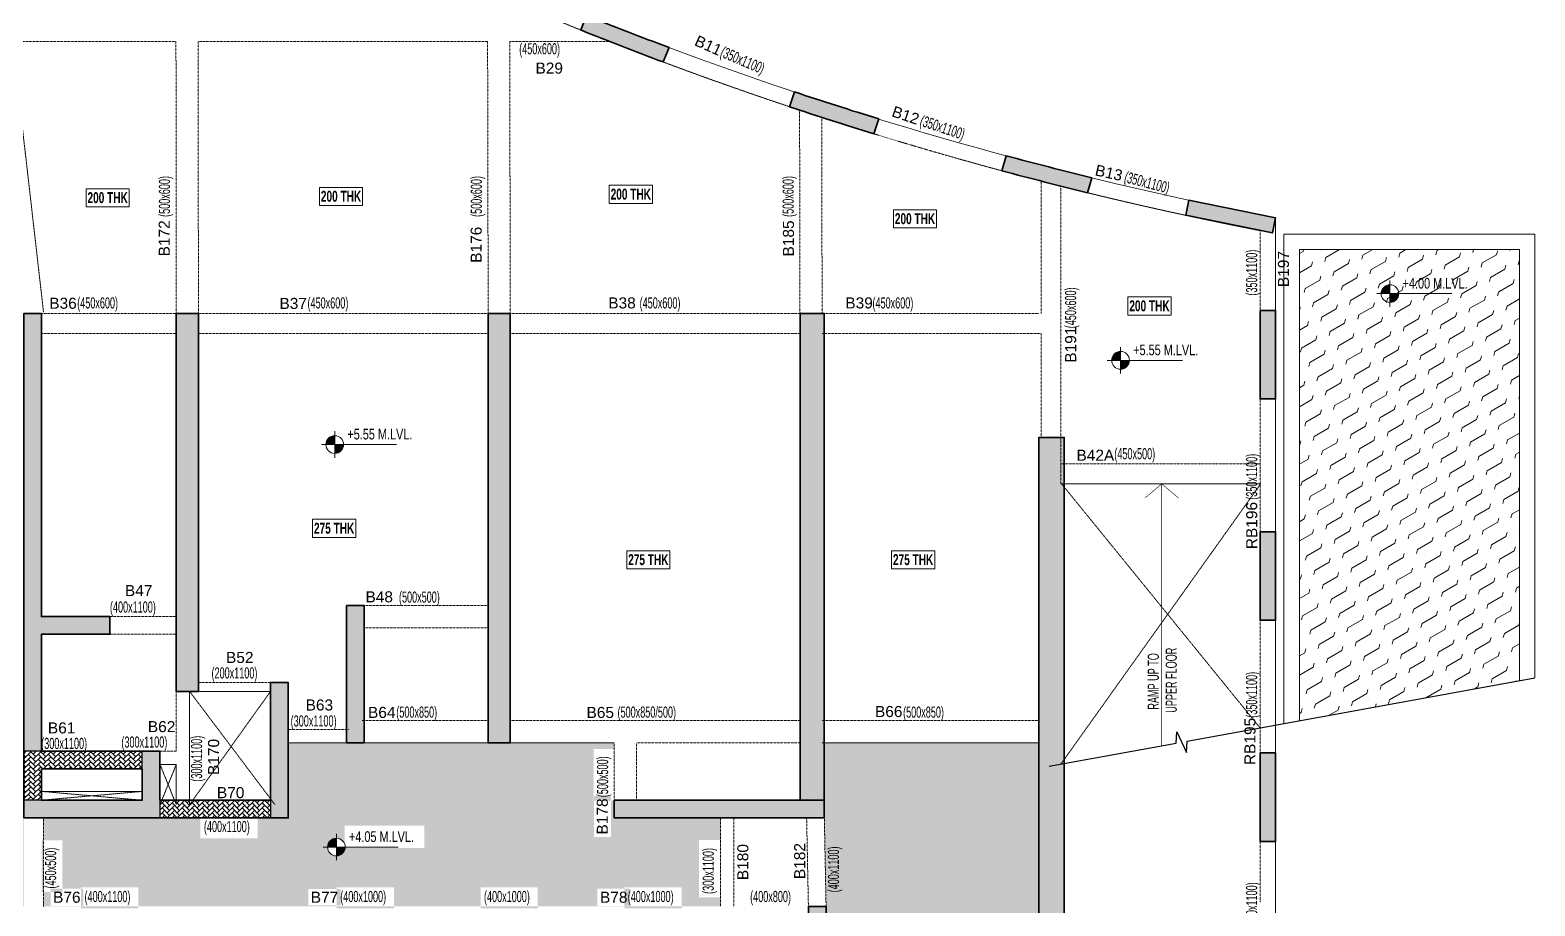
# Model space of a CAD drawing. Header units: millimetres. Extents: x 54 to 75827, y 7312 to 67254.
# Drawn here: x 41807 to 75827, y 26802 to 46596 of the extents above; entities that cross this region are included whole.
import ezdxf
from ezdxf.enums import TextEntityAlignment as Align

# ---------------------------------------------------------------- set-up
doc = ezdxf.new("R2010")
doc.units = ezdxf.units.MM
doc.linetypes.add('HIDDEN', pattern=[0.375, 0.25, -0.125])
doc.linetypes.add('HIDDEN2', pattern=[0.1875, 0.125, -0.0625])
for name, color, linetype, lineweight in [('A-FLOR-IDEN', 11, 'Continuous', 9), ('A-HIDD-ABVE', 8, 'HIDDEN', 20), ('A-HIDD-BELW', 8, 'HIDDEN2', 20), ('G-____-____-DIMS', 7, 'Continuous', 9), ('S-BEAM', 7, 'Continuous', 18), ('S-BEAM-IDEN', 2, 'Continuous', 9), ('S-COL HATCH', 9, 'Continuous', 0), ('S-COLS', 5, 'Continuous', 35)]:
    doc.layers.add(name, color=color, linetype=linetype, lineweight=lineweight)
for name, color, linetype in [('Beam Nos', 7, 'Continuous'), ('changes', 7, 'Continuous'), ('HATCH', 8, 'Continuous')]:
    doc.layers.add(name, color=color, linetype=linetype)
doc.styles.add('SC-BBS1', font='SansSerif')
doc.styles.add('SOBHA', font='swisscl.ttf')
doc.styles.add('Swis721 LtCn BT', font='swisscl.ttf', dxfattribs={"width": 0.9, "height": 233.355162})
doc.styles.add('Swis721 LtCn BT_1', font='swisscl.ttf', dxfattribs={"height": 240})
doc.styles.add('Swis721 LtCn BT_B', font='', dxfattribs={"width": 0.9, "height": 246.918336})
doc.styles.get('Swis721 LtCn BT_B').set_extended_font_data('Swis721 LtCn BT', bold=True)
doc.dimstyles.new('S-100', dxfattribs={"dimscale": 100, "dimtxt": 2.5, "dimasz": 1.5, "dimexe": 1.5, "dimexo": 1.5, "dimgap": 0.1, "dimtad": 0, "dimdec": 0, "dimrnd": 0.0005, "dimzin": 0, "dimdsep": 46, "dimtxsty": 'SOBHA', "dimblk": 'OBLIQUE', "dimcen": 0.09, "dimclrd": 8, "dimclre": 8, "dimclrt": 6, "dimadec": 0, "dimazin": 0, "dimtfac": 1, "dimtdec": 0, "dimtofl": 0, "dimtmove": 0, "dimatfit": 3, "dimfxl": 1.5, "dimfxlon": 1, "dimtolj": 1, "dimtzin": 0, "dimlwd": -1, "dimlwe": -1, "dimarcsym": 0})

# ---------------------------------------------------------------- blocks, each defined once
blk = doc.blocks.new('Spot Elevations - M_Spot Elevation - Target Filled-23738-FIRST FLOOR  FRAMING PLAN _NTA_')
at = {"layer": 'G-____-____-DIMS'}
h = blk.add_hatch(color=256, dxfattribs=at)
edge = h.paths.add_edge_path(flags=0)
edge.add_line((0, 0), (-2, 0))
edge.add_arc((0, 0), 2, 90, 180, ccw=False)
edge.add_line((0, 2), (0, 0))
h = blk.add_hatch(color=256, dxfattribs=at)
edge = h.paths.add_edge_path(flags=0)
edge.add_line((0, 0), (2, 0))
edge.add_arc((0, 0), 2, 270, 360, ccw=False)
edge.add_line((0, -2), (0, 0))
for p, q in [((-3, 0), (14, 0)), ((0, -3), (0, 3))]:
    blk.add_line(p, q, dxfattribs=at)
blk.add_circle((0, 0), 2, dxfattribs=at)
blk = doc.blocks.new('A$Cb7cd9481')
at = {"layer": 'S-COL HATCH', "transparency": 33554687}
h = blk.add_hatch(color=256, dxfattribs=at)
h.dxf.hatch_style = 1
h.paths.add_polyline_path([(36311, 21885), (36443, 22213, -0.006015), (34578, 22935), (34446, 22609, 0.00603)])
h = blk.add_hatch(color=256, dxfattribs=at)
h.dxf.hatch_style = 1
h.paths.add_polyline_path([(41071, 20263), (41183, 20599, -0.006015), (39279, 21210), (39167, 20874, 0.00603)])
h = blk.add_hatch(color=256, dxfattribs=at)
h.dxf.hatch_style = 1
h.paths.add_polyline_path([(45907, 18929), (46003, 19269, -0.006016), (44065, 19767), (43970, 19427, 0.006031)])
h = blk.add_hatch(color=256, dxfattribs=at)
h.dxf.hatch_style = 1
h.paths.add_polyline_path([(48195, 18764), (48125, 18421), (50085, 18021), (50155, 18363)])
h = blk.add_hatch(color=256, dxfattribs=at)
h.dxf.hatch_style = 1
h.paths.add_polyline_path([(50155, 16269), (49805, 16269), (49805, 14269), (50155, 14269)])
h = blk.add_hatch(color=256, dxfattribs=at)
h.dxf.hatch_style = 1
h.paths.add_polyline_path([(49805, 9269), (50155, 9269), (50155, 11269), (49805, 11269)])
h = blk.add_hatch(color=256, dxfattribs=at)
h.dxf.hatch_style = 1
h.paths.add_polyline_path([(50155, 6269), (49805, 6269), (49805, 4269), (50155, 4269)])
at = {"layer": 'S-COLS', "elevation": 0}
for points in [[(36443, 22213, -0.006015), (34578, 22935), (34446, 22609, 0.00603), (36311, 21885), (36443, 22213)], [(39167, 20874, 0.00603), (41071, 20263), (41183, 20599, -0.006015), (39279, 21210), (39167, 20874)], [(46003, 19269, -0.006016), (44065, 19767), (43970, 19427, 0.006031), (45907, 18929), (46003, 19269)]]:
    blk.add_lwpolyline(points, format="xyb", dxfattribs=at)
blk.add_lwpolyline([(48195, 18764), (50155, 18363), (50085, 18021), (48125, 18421), (48195, 18764)], dxfattribs=at)
for points in [[(49805, 16269), (50155, 16269), (50155, 14269), (49805, 14269)], [(49805, 11269), (50155, 11269), (50155, 9269), (49805, 9269)], [(49805, 6269), (50155, 6269), (50155, 4269), (49805, 4269)]]:
    blk.add_lwpolyline(points, close=True, dxfattribs=at)
blk = doc.blocks.new('_OBLIQUE')
at = {"color": 0, "linetype": 'ByBlock'}
blk.add_line((-0.5, -0.5), (0.5, 0.5), dxfattribs=at)
blk = doc.blocks.new('*D35')
at = {"layer": 'Defpoints', "color": 0, "transparency": 16777216}
for p in [(41373, 29873), (42063, 29873), (41763, 29240)]:
    blk.add_point(p, dxfattribs=at)
at = {"layer": 'S-COLS', "color": 8, "transparency": 16777216}
for p, q in [((41373, 29873), (41373, 30023)), ((41523, 29873), (41223, 29873)), ((41373, 29240), (41373, 29873)), ((41523, 29240), (41223, 29240))]:
    blk.add_line(p, q, dxfattribs=at)
at = {"layer": 'S-COLS', "color": 8, "transparency": 16777216, "xscale": 150, "yscale": 150, "zscale": 150}
for p, rotation in [((41373, 29873), 90), ((41373, 29240), 270)]:
    blk.add_blockref('_OBLIQUE', p, dxfattribs=dict(at, rotation=rotation))
at = {"layer": 'S-COLS', "color": 6, "transparency": 16777216, "insert": (41373, 30580), "char_height": 250, "attachment_point": 5, "rotation": 90, "style": 'SOBHA'}
blk.add_mtext('\\A1;{\\W0.8;\\C2;(400x1100)}', dxfattribs=at)
blk = doc.blocks.new('A$C0921b736')
at = {"layer": 'S-COL HATCH', "transparency": 33554687}
h = blk.add_hatch(color=256, dxfattribs=at)
h.dxf.hatch_style = 1
h.paths.add_polyline_path([(29725, 12785), (30125, 12785), (30125, 15425), (31675, 15425), (31675, 15825), (30125, 15825), (30125, 22675), (29725, 22675)])
h = blk.add_hatch(color=256, dxfattribs=at)
h.dxf.hatch_style = 1
h.paths.add_polyline_path([(33675, 14135), (33175, 14135), (33175, 22675), (33675, 22675)])
h = blk.add_hatch(color=256, dxfattribs=at)
h.dxf.hatch_style = 1
h.paths.add_polyline_path([(40725, 12975), (40225, 12975), (40225, 22675), (40725, 22675)])
h = blk.add_hatch(color=256, dxfattribs=at)
h.dxf.hatch_style = 1
h.paths.add_polyline_path([(43075, 11675), (43075, 11275), (47825, 11275), (47825, 11675)])
h.paths.add_polyline_path([(47825, 22675), (47275, 22675), (47275, 11675), (47825, 11675)])
h = blk.add_hatch(color=256, dxfattribs=at)
h.dxf.hatch_style = 1
h.paths.add_polyline_path([(53250, 8375), (53250, 19875), (52675, 19875), (52675, 8775), (47865, 8775), (47865, 9275), (47465, 9275), (47465, 8375)])
h = blk.add_hatch(color=256, dxfattribs=at)
h.dxf.hatch_style = 1
h.paths.add_polyline_path([(37425, 16075), (37025, 16075), (37025, 12975), (37425, 12975)])
h = blk.add_hatch(color=256, dxfattribs=at)
h.dxf.hatch_style = 1
h.paths.add_polyline_path([(35305, 11675), (35305, 11275), (35705, 11275), (35705, 14335), (35305, 14335)])
h = blk.add_hatch(color=256, dxfattribs=at)
h.dxf.hatch_style = 1
h.paths.add_polyline_path([(32805, 11275), (32805, 11675), (32805, 12785), (32405, 12785), (32405, 12385), (32405, 11675), (30125, 11675), (29725, 11675), (29725, 11275)])
at = {"layer": 'S-COL HATCH'}
h = blk.add_hatch(dxfattribs=at)
h.set_pattern_fill('AR-HBONE', color=256, scale=20)
h.set_pattern_definition([(45, (-31794446.854, 20735559.75), (0, 113.13708499), [240, -80]), (135, (-31794390.286, 20735616.32), (9e-15, 113.13708499), [240, -80])])
h.paths.add_polyline_path([(30125, 12385), (30125, 11692), (30125, 11692), (30125, 11675), (29725, 11675), (29725, 12785), (32405, 12785), (32405, 12485), (32405, 12385)])
h = blk.add_hatch(dxfattribs=at)
h.set_pattern_fill('AR-HBONE', color=256, scale=20)
h.set_pattern_definition([(45, (-31966103.18, 21022167.41), (0, 113.13708499), [240, -80]), (135, (-31966046.61, 21022223.98), (9e-15, 113.13708499), [240, -80])])
h.paths.add_polyline_path([(35305, 11275), (35305, 11675), (32805, 11675), (32805, 11275)])
at = {"layer": 'changes'}
for p, q in [((30125, 12785), (29725, 12785)), ((32405, 12385), (32405, 12785)), ((30125, 11675), (29725, 11675)), ((32805, 11675), (32805, 11275)), ((35305, 11675), (35305, 11275))]:
    blk.add_line(p, q, dxfattribs=at)
at = {"layer": 'S-COLS'}
for points in [[(29725, 11275), (29725, 22675), (30125, 22675), (30125, 15825), (31675, 15825), (31675, 15425), (30125, 15425), (30125, 12785), (32805, 12785), (32805, 11675), (35305, 11675), (35305, 14335), (35705, 14335), (35705, 11275), (29725, 11275)], [(47825, 11675), (47825, 22675), (47275, 22675), (47275, 11675), (47825, 11675)]]:
    blk.add_lwpolyline(points, dxfattribs=at)
for points in [[(33675, 14135), (33175, 14135), (33175, 22675), (33675, 22675)], [(53250, 8375), (47465, 8375), (47465, 9275), (47865, 9275), (47865, 8775), (52675, 8775), (52675, 19875), (53250, 19875)], [(30125, 12385), (32405, 12385), (32405, 11675), (30125, 11675)]]:
    blk.add_lwpolyline(points, close=True, dxfattribs=at)
at = {"layer": 'S-COLS', "elevation": 0}
for points in [[(40725, 12975), (40225, 12975), (40225, 22675), (40725, 22675)], [(37425, 16075), (37025, 16075), (37025, 12975), (37425, 12975)], [(43075, 11675), (47825, 11675), (47825, 11275), (43075, 11275)]]:
    blk.add_lwpolyline(points, close=True, dxfattribs=at)

msp = doc.modelspace()

# ---------------------------------------------------------------- hatches: boundary and pattern name
at = {"layer": 'A-HIDD-BELW', "transparency": 33554687}
h = msp.add_hatch(dxfattribs=at)
h.set_pattern_fill('FLEX', color=256, scale=1500, angle=30)
h.set_pattern_definition([(30, (-31343205.1, 21169125.18), (-187.5, 324.7595264), [375, -375]), (75, (-31342880.33, 21169312.68), (-187.5, 324.7595264), [93.75, -342.830086, 93.75, -530.330086])])
h.paths.add_polyline_path([(70502.6, 30987.6), (75476.9, 31890.3), (75476.9, 41636.8), (70502.6, 41636.8)])
at = {"layer": 'HATCH'}
h = msp.add_hatch(dxfattribs=at)
h.set_pattern_fill('CROSS', color=256, scale=1500)
h.set_pattern_definition([(0, (-31782506.6, 21375114.68), (375, 375), [187.5, -562.5]), (90, (-31782412.84, 21375020.93), (-375, 375), [187.5, -562.5])])
h.paths.add_polyline_path([(17362.6, 29190), (17362.6, 30490), (12512.6, 30490), (12512.6, 26290), (17322.6, 26290), (17322.6, 26790), (17362.6, 28790)])
edge = h.paths.add_edge_path(flags=16)
edge.add_arc((13925.4, 27428.5), 200, 0, 360)
h.paths.add_polyline_path([(17362.6, 30490), (17912.6, 30490), (17912.6, 29190), (17362.6, 29190)])
edge = h.paths.add_edge_path()
edge.add_line((35012.6, 28790), (29482.6, 28790))
edge.add_line((29482.6, 28790), (29482.6, 30490))
edge.add_line((29482.6, 30490), (27165.7, 30490))
edge.add_line((27165.7, 30490), (27165.7, 30002.6))
edge.add_arc((27165.7, 29752.6), 250, -90, 90, ccw=False)
edge.add_line((27165.7, 29502.6), (27165.7, 29367))
edge.add_line((27165.7, 29367), (26779.1, 29753.7))
edge.add_line((26779.1, 29753.7), (27165.7, 30140.4))
edge.add_line((27165.7, 30140.4), (27165.7, 30490))
edge.add_line((27165.7, 30490), (22112.6, 30490))
edge.add_line((22112.6, 30490), (22112.6, 29190))
edge.add_line((22112.6, 29190), (22112.6, 28790))
edge.add_line((22112.6, 28790), (19708.2, 28790))
edge.add_line((19708.2, 28790), (19708.2, 26790))
edge.add_line((19708.2, 26790), (19808.2, 26790))
edge.add_line((19808.2, 26790), (22492.6, 26790))
edge.add_line((22492.6, 26790), (22892.6, 26790))
edge.add_line((22892.6, 26790), (25742.6, 26790))
edge.add_line((25742.6, 26790), (26142.6, 26790))
edge.add_line((26142.6, 26790), (28992.6, 26790))
edge.add_line((28992.6, 26790), (32762.6, 26790))
edge.add_line((32762.6, 26790), (35012.6, 26790))
edge.add_line((35012.6, 26790), (35012.6, 28790))
edge = h.paths.add_edge_path(flags=16)
edge.add_arc((24238.6, 28342.8), 200, 0, 360)
h.paths.add_polyline_path([(41662.6, 28790), (38569.8, 28790), (38569.8, 28100.6), (39211.7, 28100.6), (39211.7, 27688.7), (38569.8, 27688.7), (38569.8, 26790), (41662.6, 26790)])
h.paths.add_polyline_path([(38234.2, 28100.6), (38569.8, 28100.6), (38569.8, 28790), (35462.6, 28790), (35462.6, 26790), (38569.8, 26790), (38569.8, 27688.7), (38234.2, 27688.7)])
edge = h.paths.add_edge_path(flags=16)
edge.add_arc((36310.8, 27343.5), 200, 0, 360)
h.paths.add_polyline_path([(57416.9, 28790), (55012.6, 28790), (55012.6, 29190), (55012.6, 30490), (47642.6, 30490), (47642.6, 28790), (42112.6, 28790), (42112.6, 26790), (42162.6, 26790), (44362.6, 26790), (48132.6, 26790), (50982.6, 26790), (51382.6, 26790), (54232.6, 26790), (54632.6, 26790), (57316.9, 26790), (57416.9, 26790)])
edge = h.paths.add_edge_path(flags=16)
edge.add_arc((48730.2, 28132.7), 200, 0, 360)
h.paths.add_polyline_path([(64612.6, 30490), (59762.6, 30490), (59762.6, 29190), (59762.6, 28790), (59802.6, 26790), (59802.6, 26790), (59802.6, 26290), (64612.6, 26290)])
h.paths.add_polyline_path([(59212.6, 30490), (59762.6, 30490), (59762.6, 29190), (59212.6, 29190)])
h.paths.add_polyline_path([(64612.7, 25890), (59402.5, 25890), (59402.5, 26390), (57716.9, 26390), (57716.9, 23590), (55102.5, 23590), (55102.5, 18664.8), (57216.9, 18664.8), (57216.9, 22690), (64612.7, 22690)])
edge = h.paths.add_edge_path(flags=16)
edge.add_arc((59690.9, 23668.6), 200, 0, 360)
h.paths.add_polyline_path([(60616.9, 21162.6), (60616.9, 22290), (57616.9, 22290), (57616.9, 18664.8), (60616.9, 18664.8)], flags=17)
h.paths.add_polyline_path([(64612.6, 22290), (61016.9, 22290), (61016.9, 21162.6), (61016.9, 21162.6), (61016.9, 18664.8), (63987.6, 18664.8), (63987.6, 19189.6), (64612.6, 19189.6)], flags=17)
h.paths.add_polyline_path([(44462.6, 26390), (44362.6, 26390), (42162.6, 26390), (42062.6, 26390), (42062.6, 21964.8), (42662.6, 21964.8), (43862.6, 21964.8), (44462.6, 21964.8), (44462.6, 23590), (44462.6, 23967.5)])
h.paths.add_polyline_path([(35062.6, 26390), (34962.6, 26390), (32762.6, 26390), (32662.6, 26390), (32662.6, 26065), (32662.6, 23967.5), (32662.6, 23590), (32662.6, 21964.8), (33262.6, 21964.8), (34462.6, 21964.8), (35062.6, 21964.8)])
h.paths.add_polyline_path([(14110.8, 27408.1), (15912.2, 27408.1), (15912.2, 27914.2), (14110.8, 27914.2)], flags=16)
h.paths.add_polyline_path([(17275.6, 26253), (17275.6, 27182.7), (16888.8, 27182.7), (16888.8, 26253)])
h.paths.add_polyline_path([(17339.4, 27029.3), (17339.4, 28323.6), (16867.4, 28323.6), (16867.4, 27029.3)], flags=17)
h.paths.add_polyline_path([(24424, 28322.4), (26225.4, 28322.4), (26225.4, 28828.5), (24424, 28828.5)], flags=16)
h.paths.add_polyline_path([(22918.4, 29307.5), (22918.4, 30233.2), (22543.4, 30233.2), (22543.4, 29307.5)], flags=16)
h.paths.add_polyline_path([(32170.4, 26828.3), (32905.5, 26828.3), (32905.5, 27203.3), (32170.4, 27203.3)], flags=16)
h.paths.add_polyline_path([(26281.9, 26794.2), (27020.9, 26794.2), (27020.9, 27181.1), (26281.9, 27181.1)], flags=16)
h.paths.add_polyline_path([(30278.8, 28328.6), (31573.1, 28328.6), (31573.1, 28800.6), (30278.8, 28800.6)], flags=16)
h.paths.add_polyline_path([(26957.3, 26747), (28251.6, 26747), (28251.6, 27219.1), (26957.3, 27219.1)])
h.paths.add_polyline_path([(23707.3, 26747), (25001.6, 26747), (25001.6, 27219.1), (23707.3, 27219.1)])
h.paths.add_polyline_path([(20457.3, 26747), (21751.6, 26747), (21751.6, 27219.1), (20457.3, 27219.1)])
h.paths.add_polyline_path([(22560.2, 29180), (22560.2, 30349), (22088.1, 30349), (22088.1, 29180)], flags=16)
h.paths.add_polyline_path([(35039.6, 27116.1), (35039.6, 28285.1), (34567.5, 28285.1), (34567.5, 27116.1)])
h.paths.add_polyline_path([(32737.3, 26747), (34031.6, 26747), (34031.6, 27219.1), (32737.3, 27219.1)])
h.paths.add_polyline_path([(20171.8, 26993.8), (20171.8, 28288.3), (19699.2, 28288.3), (19699.2, 26993.8)])
h.paths.add_polyline_path([(41576.3, 27263.6), (41576.3, 28193.3), (41189.5, 28193.3), (41189.5, 27263.6)], flags=16)
h.paths.add_polyline_path([(38159.7, 26747), (39328.7, 26747), (39328.7, 27219.1), (38159.7, 27219.1)])
h.paths.add_polyline_path([(36496.3, 27323.1), (38297.7, 27323.1), (38297.7, 27829.3), (36496.3, 27829.3)], flags=16)
h.paths.add_polyline_path([(35846.7, 27263.9), (35846.7, 28193.4), (35460.3, 28193.4), (35460.3, 27263.9)])
h.paths.add_polyline_path([(37573, 26805.6), (38311.8, 26805.6), (38311.8, 27191.9), (37573, 27191.9)], flags=16)
h.paths.add_polyline_path([(48915.6, 28112.4), (50717, 28112.4), (50717, 28618.5), (48915.6, 28618.5)], flags=16)
h.paths.add_polyline_path([(54939, 28358.6), (54939, 29288.1), (54552.6, 29288.1), (54552.6, 28358.6)], flags=16)
h.paths.add_polyline_path([(54632.5, 26802.1), (55371.3, 26802.1), (55371.3, 27188.4), (54632.5, 27188.4)], flags=16)
h.paths.add_polyline_path([(48095.4, 26811.5), (48830.5, 26811.5), (48830.5, 27186.5), (48095.4, 27186.5)], flags=16)
h.paths.add_polyline_path([(42268.4, 26801.7), (43007.4, 26801.7), (43007.4, 27188.5), (42268.4, 27188.5)], flags=16)
h.paths.add_polyline_path([(45658, 28328.6), (46952.3, 28328.6), (46952.3, 28800.6), (45658, 28800.6)], flags=16)
h.paths.add_polyline_path([(48739.5, 26747), (50033.8, 26747), (50033.8, 27219.1), (48739.5, 27219.1)])
h.paths.add_polyline_path([(51989.5, 26747), (53283.8, 26747), (53283.8, 27219.1), (51989.5, 27219.1)])
h.paths.add_polyline_path([(55239.5, 26747), (56533.8, 26747), (56533.8, 27219.1), (55239.5, 27219.1)])
h.paths.add_polyline_path([(55016.4, 29180), (55016.4, 30349), (54544.4, 30349), (54544.4, 29180)], flags=17)
h.paths.add_polyline_path([(42537, 27116.1), (42537, 28285.1), (42065, 28285.1), (42065, 27116.1)])
h.paths.add_polyline_path([(42959.5, 26747), (44253.8, 26747), (44253.8, 27219.1), (42959.5, 27219.1)])
h.paths.add_polyline_path([(57405, 26993.8), (57405, 28288.3), (56932.5, 28288.3), (56932.5, 26993.8)], flags=16)
h.paths.add_polyline_path([(59876.3, 23648.2), (61677.7, 23648.2), (61677.7, 24154.3), (59876.3, 24154.3)], flags=16)
h.paths.add_polyline_path([(58287, 26018.7), (59025.8, 26018.7), (59025.8, 26405), (58287, 26405)])
h.paths.add_polyline_path([(44470.3, 22241.1), (44470.3, 23170.8), (44083.5, 23170.8), (44083.5, 22241.1)])
h.paths.add_polyline_path([(42895.4, 22398.4), (43634.2, 22398.4), (43634.2, 22784.7), (42895.4, 22784.7)], flags=16)
h.paths.add_polyline_path([(42495.6, 21921.7), (43790.1, 21921.7), (43790.1, 22394.3), (42495.6, 22394.3)])
h.paths.add_polyline_path([(33077.2, 22300.6), (33077.2, 23230.3), (32690.3, 23230.3), (32690.3, 22300.6)], flags=16)
h.paths.add_polyline_path([(33564.4, 22343.5), (34303.2, 22343.5), (34303.2, 22729.8), (33564.4, 22729.8)], flags=16)
h.paths.add_polyline_path([(33201, 21921.7), (34495.4, 21921.7), (34495.4, 22394.3), (33201, 22394.3)])

# ---------------------------------------------------------------- linework, layer by layer
at = {"elevation": 0}
msp.add_lwpolyline([(64845.9, 29961.1), (67718, 30482.3), (67734.8, 30739.4), (67947.1, 30269.8), (67963.9, 30526.9), (75826.9, 31953.8)], dxfattribs=at)
at = {"layer": 'A-FLOR-IDEN', "color": 8, "flags": 128}
for points in [[(44049, 43011.3), (44049, 42599.5), (43071.5, 42599.5), (43071.5, 43011.3)], [(44049, 43011.3), (44049, 42599.5), (43071.5, 42599.5), (43071.5, 43011.3)], [(49325, 43042.3), (49325, 42630.5), (48347.5, 42630.5), (48347.5, 43042.3)], [(49325, 43042.3), (49325, 42630.5), (48347.5, 42630.5), (48347.5, 43042.3)], [(55876.5, 43090.8), (55876.5, 42679), (54899, 42679), (54899, 43090.8)], [(55876.5, 43090.8), (55876.5, 42679), (54899, 42679), (54899, 43090.8)], [(62301.5, 42535.3), (62301.5, 42123.5), (61324, 42123.5), (61324, 42535.3)], [(62301.5, 42535.3), (62301.5, 42123.5), (61324, 42123.5), (61324, 42535.3)], [(67602.5, 40566.3), (67602.5, 40154.5), (66625, 40154.5), (66625, 40566.3)], [(67602.5, 40566.3), (67602.5, 40154.5), (66625, 40154.5), (66625, 40566.3)], [(49169.3, 35539.2), (49169.3, 35127.4), (48191.8, 35127.4), (48191.8, 35539.2)], [(56272.3, 34829.2), (56272.3, 34417.4), (55294.8, 34417.4), (55294.8, 34829.2)], [(62259.3, 34829.2), (62259.3, 34417.4), (61281.8, 34417.4), (61281.8, 34829.2)]]:
    msp.add_lwpolyline(points, close=True, dxfattribs=at)
at = {"layer": 'A-HIDD-ABVE', "linetype": 'HIDDEN'}
for p, q in [((65112.6, 30009.5, 0), (69626.9, 36340, 0)), ((65126.9, 36340, 0), (69613, 30826.2, 0)), ((47242.6, 31650), (45412.6, 29090)), ((47342.6, 29090), (45412.6, 31650)), ((45112.6, 30000), (44742.6, 29090)), ((45112.6, 29090), (44742.6, 30000)), ((44342.6, 29390.2), (42062.6, 29190)), ((44342.6, 29190), (42062.6, 29390.2))]:
    msp.add_line(p, q, dxfattribs=at)
at = {"layer": 'A-HIDD-BELW', "color": 4, "ltscale": 500000, "elevation": 0}
for points in [[(70152.6, 30924.1), (70152.6, 41986.8), (75826.9, 41986.8), (75826.9, 31953.8)], [(70502.6, 30987.6), (70502.6, 41636.8), (75476.9, 41636.8), (75476.9, 31890.3)]]:
    msp.add_lwpolyline(points, dxfattribs=at)
at = {"layer": 'S-BEAM', "linetype": 'HIDDEN'}
for p, q in [((42111, 40218.4), (41410.1, 46341.2, 0)), ((45104.9, 46340), (41410.2, 46340)), ((45112.6, 40190), (45104.9, 46340)), ((45605.2, 46340), (52150.2, 46340)), ((45612.6, 40190), (45605.2, 46340)), ((52162.6, 40190, 0), (52150.2, 46340, 0)), ((52650.2, 46340), (54906.4, 46340)), ((52662.6, 40190, 0), (52650.2, 46340, 0)), ((59212.6, 40190), (59203.3, 44788.4)), ((59712.6, 40190), (59703.6, 44624.6)), ((64662.7, 40190), (64662.7, 43183.5)), ((65112.7, 36340), (65112.7, 43068.8)), ((45112.5, 40190), (42062.6, 40190)), ((45612.6, 40190), (52162.6, 40190, 0)), ((59212.6, 40190), (52662.6, 40190, 0)), ((64612.6, 40190), (59712.6, 40190)), ((45112.5, 39740), (42062.6, 39740)), ((45612.6, 39740), (52162.6, 39740)), ((59212.6, 39740), (52662.6, 39740)), ((64662.7, 39740), (59712.6, 39740)), ((64662.7, 37390), (64662.7, 39740)), ((69627, 36790, 0), (65112.7, 36790, 0)), ((43612.6, 33340), (45112.6, 33340)), ((49362.6, 33590, 0), (52162.6, 33590, 0)), ((49362.6, 33090, 0), (52162.6, 33090, 0)), ((43612.6, 32940), (45112.6, 32940)), ((45112.6, 31650), (45112.6, 30300)), ((47242.6, 31850), (45612.6, 31850)), ((52162.6, 30990, 0), (49312.6, 30990, 0)), ((59212.6, 30990), (52662.6, 30990)), ((59712.6, 30990), (64612.6, 30990)), ((49012.6, 30790), (47642.6, 30790)), ((45112.6, 30300), (44742.6, 30300)), ((55012.6, 29190, 0), (55012.6, 30490, 0)), ((59212.6, 30490), (55512.6, 30490)), ((55512.6, 29190, 0), (55512.6, 30490, 0)), ((42112.6, 28790), (42112.6, 26790)), ((57416.9, 26790), (57416.9, 28790, 0)), ((57716.9, 26790), (57716.9, 28790, 0)), ((59362.7, 28782, 0), (59402.7, 26782)), ((59762.6, 28790, 0), (59802.6, 26790))]:
    msp.add_line(p, q, dxfattribs=at)
at = {"layer": 'S-BEAM'}
for p, q in [((69627, 36340, 0), (65112.7, 36340, 0)), ((45412.6, 31650), (45412.6, 29090)), ((47242.6, 31650), (45612.6, 31650)), ((55012.6, 30490), (47642.6, 30490)), ((59712.6, 30490), (64612.6, 30490)), ((45112.6, 30000), (44742.6, 30000)), ((45112.6, 30000), (45112.6, 29090))]:
    msp.add_line(p, q, dxfattribs=at)
at = {"layer": 'S-BEAM', "ltscale": 250000, "elevation": 0}
msp.add_lwpolyline([(69963, 42353.4, -0.0777359), (45438.5, 51140.9, -0.0777359)], format="xyb", dxfattribs=at)
at = {"layer": 'S-BEAM', "linetype": 'HIDDEN', "elevation": 0}
for points in [[(59203.3, 44788.4, -0.0207042), (52648.3, 47262.8, -0.0207042)], [(64662.7, 43183.5, -0.0152572), (59703.6, 44624.6, -0.0152572)], [(69626.9, 42061.8, -0.0136644), (65112.7, 43068.8, -0.0136644)]]:
    msp.add_lwpolyline(points, format="xyb", dxfattribs=at)
at = {"layer": 'S-BEAM', "elevation": 0}
msp.add_lwpolyline([(69963, 13569.2), (69963, 42353.4)], dxfattribs=at)
at = {"layer": 'S-BEAM', "linetype": 'HIDDEN', "elevation": 0}
msp.add_lwpolyline([(69613, 26890), (69613, 42061.8)], dxfattribs=at)
at = {"layer": 'S-BEAM', "const_width": 12.5, "elevation": 0}
msp.add_lwpolyline([(67766.3, 36023.7), (67391.3, 36340), (67016.3, 36023.7)], dxfattribs=at)
at = {"layer": 'S-BEAM', "const_width": 12.5}
msp.add_lwpolyline([(67391.3, 36340), (67391.3, 30423)], dxfattribs=at)
at = {"layer": 'S-BEAM', "elevation": 0}
msp.add_lwpolyline([(42062.6, 29190), (44342.6, 29190), (44342.6, 29390.2), (42062.6, 29390.2)], close=True, dxfattribs=at)

# ---------------------------------------------------------------- block references
at = {"layer": 'changes'}
msp.add_blockref('A$C0921b736', (11937.6, 17514.8), dxfattribs=at)
at = {"layer": 'G-____-____-DIMS', "xscale": 99.99999999999991, "yscale": 99.99999999999991, "zscale": 99.99999999999991}
for p in [(72550.2, 40639.4), (66459.7, 39132.3), (48694, 37229.2), (48730.2, 28132.7)]:
    msp.add_blockref('Spot Elevations - M_Spot Elevation - Target Filled-23738-FIRST FLOOR  FRAMING PLAN _NTA_', p, dxfattribs=at)
at = {"layer": 'S-BEAM'}
msp.add_blockref('A$Cb7cd9481', (19808.2, 23990), dxfattribs=at)

# ---------------------------------------------------------------- texts
at = {"layer": 'A-FLOR-IDEN', "color": 1, "char_height": 246.92, "width": 1155, "attachment_point": 2, "line_spacing_factor": 0.964267, "style": 'Swis721 LtCn BT_B'}
for s, insert in [('200 THK', (43560.3, 42933.3)), ('200 THK', (43560.3, 42933.3)), ('200 THK', (48836.3, 42964.3)), ('200 THK', (48836.3, 42964.3)), ('200 THK', (55387.8, 43012.8)), ('200 THK', (55387.8, 43012.8)), ('200 THK', (61812.8, 42457.3)), ('200 THK', (61812.8, 42457.3)), ('200 THK', (67113.8, 40488.3)), ('200 THK', (67113.8, 40488.3)), ('275 THK', (48680.6, 35461.2)), ('275 THK', (55783.6, 34751.2)), ('275 THK', (61770.6, 34751.2))]:
    msp.add_mtext(s, dxfattribs=dict(at, insert=insert))
at = {"layer": 'Beam Nos', "color": 3, "style": 'SC-BBS1'}
for s, rotation, p in [('B11', 335.98891, (57060, 46066.3)), ('B12', 341.26756, (61536.8, 44481.8)), ('B13', 347.63505, (66152.4, 43176.4, 0)), ('B172', 90, (45038.4, 41890.4)), ('B185', 90, (59150.7, 41887.2)), ('B176', 90, (52091.4, 41744.4, 0)), ('B191', 90, (65532, 39487.2, 0)), ('B170', 90, (46155, 30169)), ('B178', 90, (54942.8, 28823.4)), ('B180', 90, (58120, 27792)), ('B182', 90, (59405.4, 27815.2))]:
    msp.add_text(s, height=250, rotation=rotation, dxfattribs=at).set_placement(p, align=Align.BOTTOM_CENTER)
for s, p in [('B29', (53542.7, 45536.4)), ('B36', (42550.8, 40222.5)), ('B37', (47755.3, 40218.8)), ('B38', (55188.2, 40229.9)), ('B39', (60548.3, 40229.9)), ('B42A', (65890, 36787.9)), ('B47', (44260.9, 33728.7)), ('B48', (49699.9, 33587.2)), ('B52', (46546.7, 32217.1)), ('B63', (48346.7, 31142.8)), ('B64', (49756.6, 30975.1)), ('B65', (54696.8, 30973.7)), ('B66', (61218.7, 30995.4, 0)), ('B62', (44779.4, 30653.6)), ('B61', (42520, 30625.3)), ('B70', (46340.7, 29161.7)), ('B76', (42637.9, 26798.2)), ('B77', (48462.9, 26798.2)), ('B78', (55001.9, 26798.2))]:
    msp.add_text(s, height=250, dxfattribs=at).set_placement(p, align=Align.BOTTOM_CENTER)
at = {"layer": 'Beam Nos', "style": 'SC-BBS1'}
for s, p in [('B197', (70342.6, 41195, 0)), ('RB196', (69624.4, 35397.9, 0)), ('RB195', (69584.5, 30519.1, 0))]:
    msp.add_text(s, height=250, rotation=90, dxfattribs=at).set_placement(p, align=Align.BOTTOM_CENTER)
at = {"layer": 'G-____-____-DIMS', "char_height": 240, "width": 1683.881, "attachment_point": 1, "line_spacing_factor": 0.970126, "style": 'Swis721 LtCn BT_1'}
for s, insert in [('+4.00 M.LVL.', (72835.6, 40995)), ('+5.55 M.LVL.', (66745.1, 39488)), ('+5.55 M.LVL.', (48979.4, 37584.8)), ('+4.05 M.LVL.', (49015.5, 28488.3))]:
    msp.add_mtext(s, dxfattribs=dict(at, insert=insert))
at = {"layer": 'S-BEAM-IDEN', "style": 'Swis721 LtCn BT', "width": 0.8}
for s, rotation, p in [('(450x600)', 360, (52864.1, 46049.1)), ('(350x1100)', 336.76966, (57390.2, 46005.5)), ('(350x1100)', 341.7169, (61902.9, 44441.7)), ('(500x600)', 90, (44969.9, 42374)), ('(500x600)', 90, (52019.9, 42374.1, 0)), ('(500x600)', 90, (59069.9, 42374)), ('(350x1100)', 345.46876, (66525.5, 43163.2)), ('(350x1100)', 90, (69547.8, 40595.5)), ('(450x600)', 90, (65454.9, 39857.1)), ('(350x1100)', 90, (69547.8, 35982, 0)), ('RAMP UP TO', 90, (67324.9, 31238.2)), ('UPPER FLOOR', 90, (67729.8, 31168.2)), ('(350x1100)', 90, (69547.8, 31054)), ('(300x1100)', 90, (45694.6, 29609.7, 0)), ('(500x500)', 90, (54874, 29258.7)), ('(450x500)', 90, (42394.6, 27194.8, 0)), ('(300x1100)', 90, (57262.5, 27072.5)), ('(400x1100)', 90, (60094.8, 27108)), ('(350x1100)', 90, (69547.8, 26298))]:
    msp.add_text(s, height=250, rotation=rotation, dxfattribs=at).set_placement(p)
for s, p in [('(450x600)', (42872, 40305)), ('(450x600)', (48079, 40305)), ('(450x600)', (55587.3, 40305)), ('(450x600)', (60851.3, 40305)), ('(450x500)', (66319, 36897.4, 0)), ('(400x1100)', (43612.6, 33432.1, 0)), ('(500x500)', (50146.4, 33656.7)), ('(200x1100)', (45908.7, 31942.1, 0)), ('(500x850)', (50086.1, 31056.7)), ('(500x850/500)', (55087.5, 31056.7)), ('(500x850)', (61543.5, 31056.7)), ('(300x1100)', (47698, 30856.7)), ('(300x1100)', (43871.6, 30380.3, 0)), ('(300x1100)', (42057.9, 30349.7, 0)), ('(400x1100)', (45736.7, 28471, 0)), ('(400x1100)', (43038.1, 26889.4)), ('(400x1000)', (48818.2, 26889.4)), ('(400x1000)', (52068.2, 26889.4)), ('(400x1000)', (55318.2, 26889.4)), ('(400x800)', (58085.2, 26889.4))]:
    msp.add_text(s, height=250, dxfattribs=at).set_placement(p)

# ---------------------------------------------------------------- dimensions: what is measured, and where the dimension line sits
at = {"layer": 'S-COLS'}
dim = msp.add_linear_dim(base=(41372.9, 29872.5), p1=(41762.6, 29240, 0), p2=(42062.6, 29872.5, 0), angle=90, text='{\\W0.8;\\C2;(400x1100)}', dimstyle='S-100', dxfattribs=at)
dim.commit()
dim.dimension.update_dxf_attribs({"geometry": '*D35', "text_midpoint": (41372.9, 30579.8)})

doc.saveas('drawing.dxf')
